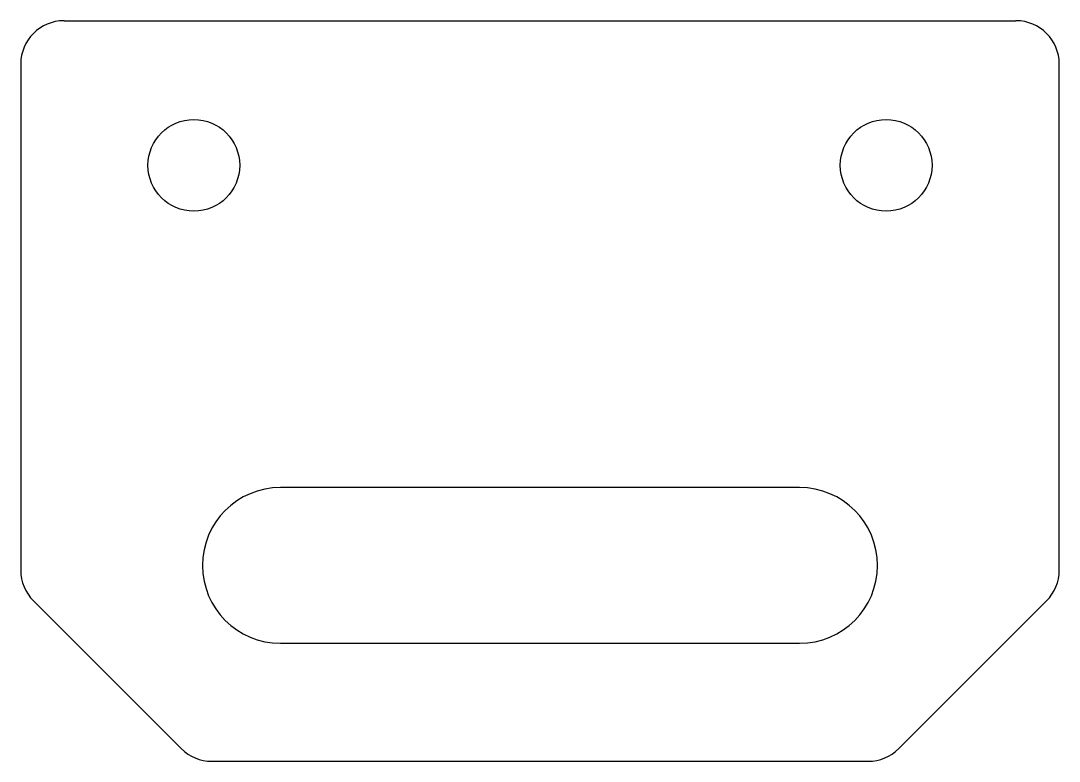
# Model space of a CAD drawing. Header units: millimetres. Extents: x -60 to 60, y -46 to 40.
import ezdxf

# ---------------------------------------------------------------- set-up
doc = ezdxf.new("R2010")
doc.units = ezdxf.units.MM

msp = doc.modelspace()

# ---------------------------------------------------------------- linework, layer by layer
at = {"color": 7, "linetype": 'Continuous', "lineweight": 25}
for p, q in [((-55, 40), (55, 40)), ((-60, 35), (-60, -23.52)), ((60, -23.52), (60, 35)), ((30, -13.96), (-30, -13.96)), ((-58.54, -27.06), (-41.46, -44.13)), ((41.46, -44.13), (58.54, -27.06)), ((-30, -31.96), (30, -31.96)), ((-37.93, -45.6), (37.93, -45.6))]:
    msp.add_line(p, q, dxfattribs=at)
for centre in [(-40, 23.29), (40, 23.29)]:
    msp.add_circle(centre, 5.3, dxfattribs=at)
for centre, radius, start, end in [((-55, 35), 5, 90, 180), ((55, 35), 5, 0, 90), ((-30, -22.96), 9, 90, 270), ((30, -22.96), 9, 270, 90), ((-55, -23.52), 5, 180, 225), ((55, -23.52), 5, 315, 0), ((-37.93, -40.6), 5, 225, 270), ((37.93, -40.6), 5, 270, 315)]:
    msp.add_arc(centre, radius, start, end, dxfattribs=at)

doc.saveas('drawing.dxf')
